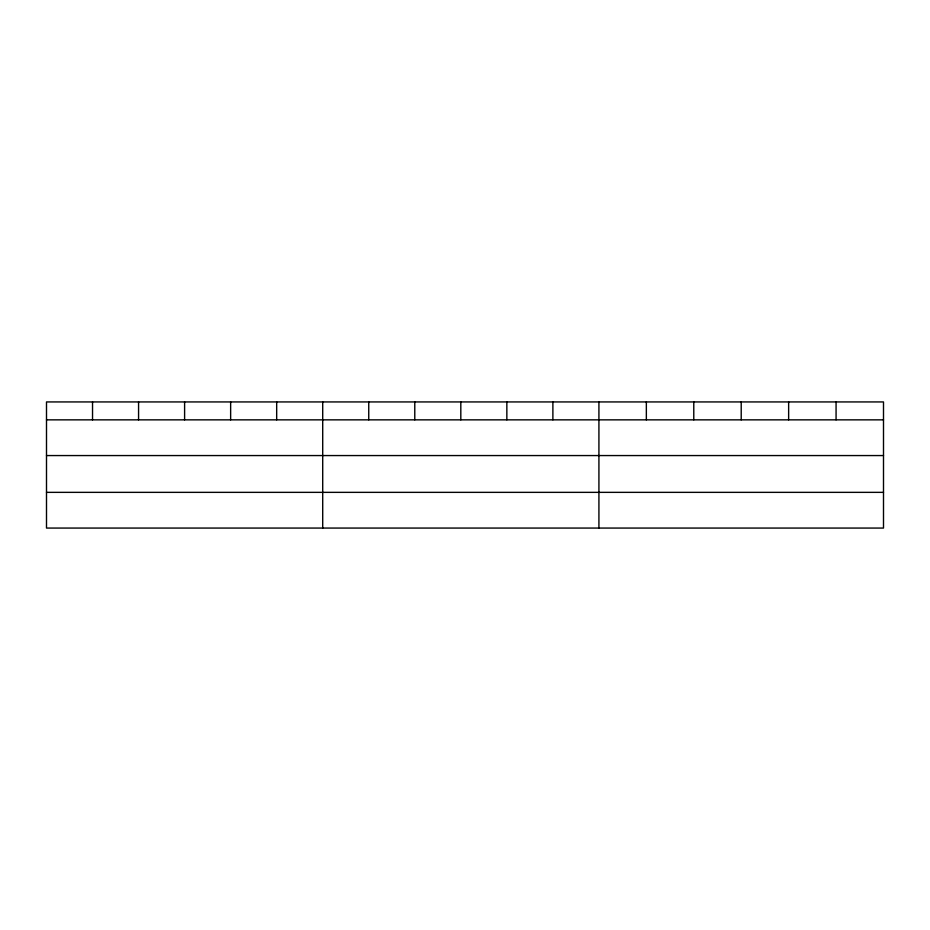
<?xml version="1.0" encoding="UTF-8"?>
<svg xmlns="http://www.w3.org/2000/svg" width="930" height="930" viewBox="0 0 930 930"><rect width="100%" height="100%" fill="white"/><g stroke="black" fill="none" stroke-linecap="round" stroke-linejoin="round"><path stroke-width="1.4" d="M883.5 455.561L883.5 401.934L46.5 401.934L46.5 528.066L883.5 528.066L883.5 455.561L46.5 455.561M46.5 419.849L883.5 419.849M46.5 492.354L883.5 492.354M836.07 401.934L836.07 419.849M788.64 401.934L788.64 419.849M741.21 401.934L741.21 419.849M693.78 401.934L693.78 419.849M646.35 401.934L646.35 419.849M598.92 401.934L598.92 528.066M552.885 401.934L552.885 419.849M506.85 401.934L506.85 419.849M460.815 401.934L460.815 419.849M414.78 401.934L414.78 419.849M368.745 401.934L368.745 419.849M322.71 401.934L322.71 528.066M276.675 401.934L276.675 419.849M230.64 401.934L230.64 419.849M184.605 401.934L184.605 419.849M138.57 401.934L138.57 419.849M92.535 401.934L92.535 419.849"/></g></svg>
